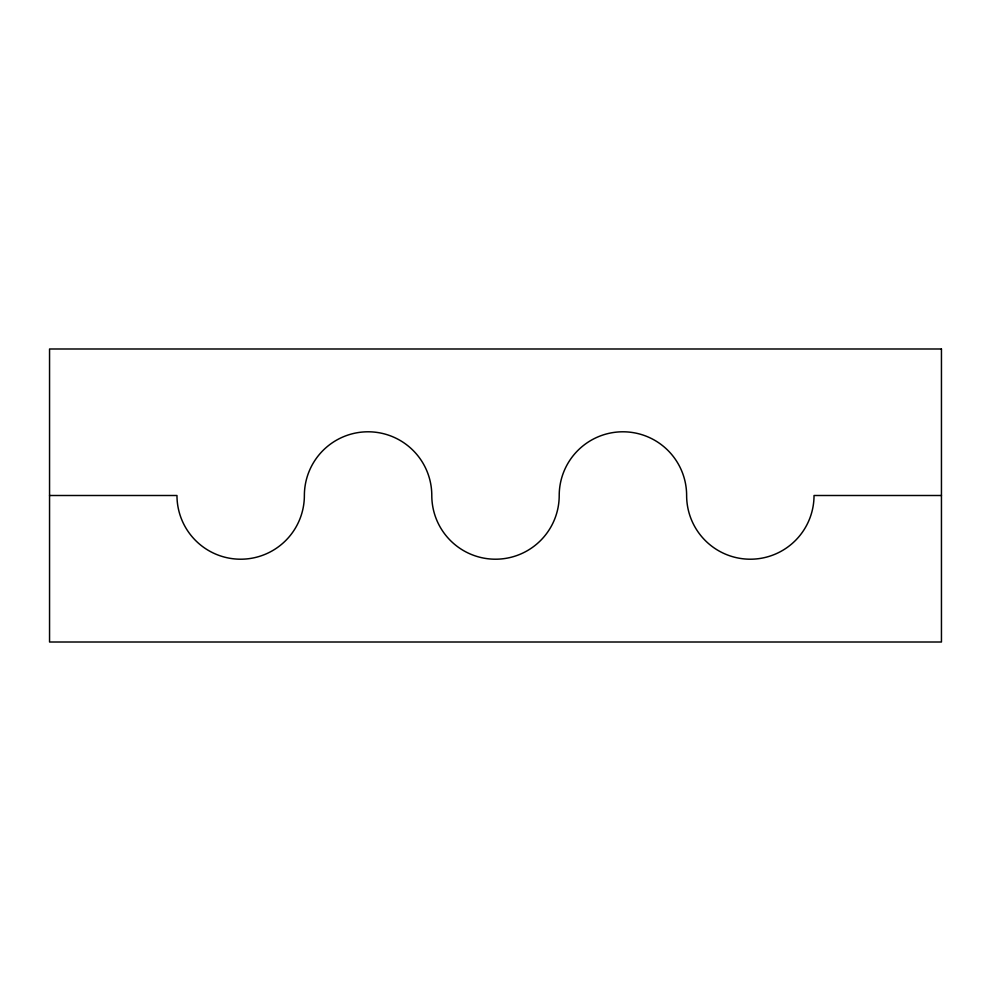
<?xml version="1.0" encoding="UTF-8"?>
<svg xmlns="http://www.w3.org/2000/svg" width="991" height="991" viewBox="0 0 991 991"><rect width="100%" height="100%" fill="white"/><g stroke="black" fill="none" stroke-linecap="round" stroke-linejoin="round"><path stroke-width="1.49" d="M49.55 495.5L176.968 495.5A63.709 63.709 0 0 0 240.677 559.209A63.709 63.709 0 0 0 304.373 495.5A63.709 63.709 0 0 1 368.082 431.791A63.709 63.709 0 0 1 431.791 495.5A63.709 63.709 0 0 0 495.5 559.209A63.709 63.709 0 0 0 559.209 495.5A63.709 63.709 0 0 1 622.918 431.791A63.709 63.709 0 0 1 686.627 495.5A63.709 63.709 0 0 0 750.323 559.209A63.709 63.709 0 0 0 814.032 495.5L941.45 495.5M941.45 348.993L49.55 348.993L49.55 642.007L941.45 642.007L941.45 348.993"/></g></svg>
